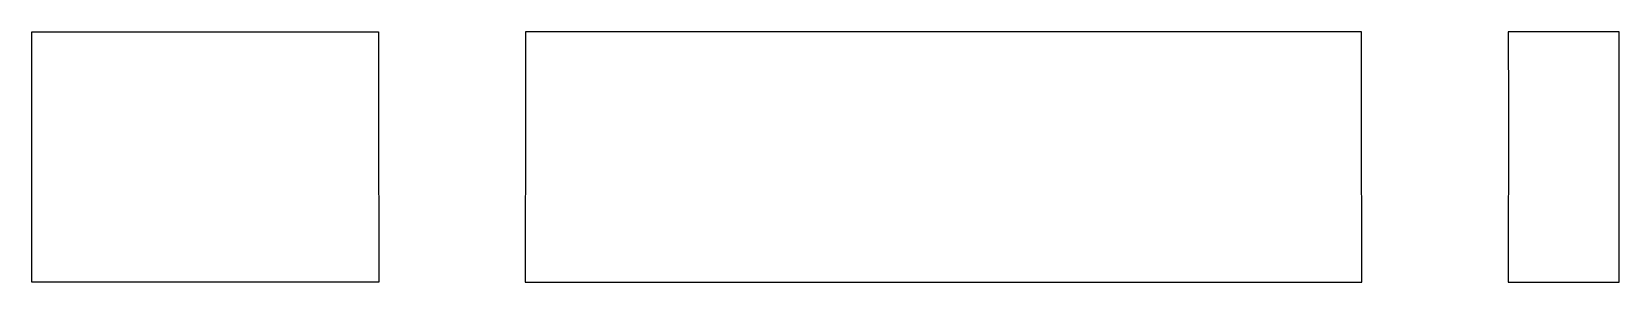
# Model space of a CAD drawing. Header units: metres. Extents: x -18.5 to 13.8, y -1.1 to 46.5.
# Drawn here: x -18.55 to 13.75, y -1.1 to 4 of the extents above.
import ezdxf

# ---------------------------------------------------------------- set-up
doc = ezdxf.new("R2010")
doc.units = ezdxf.units.M

msp = doc.modelspace()

# ---------------------------------------------------------------- linework, layer by layer
for p, q in [((-18.55, 3.831), (-18.55, 4)), ((-18.55, 4), (-12.738, 4)), ((-12.738, 4), (-11.705, 4)), ((-12.738, 4), (-12.738, 4)), ((-11.705, 4), (-11.493, 4)), ((-11.493, 4), (-11.497, 2.445)), ((5.896, 4), (-8.507, 4)), ((-8.507, 4), (-8.503, 2.445)), ((8.507, 4), (5.896, 4)), ((5.896, 4), (5.896, 4)), ((8.503, 2.445), (8.507, 4)), ((11.563, 4), (11.493, 4)), ((11.493, 4), (11.497, 2.445)), ((11.854, 4), (11.563, 4)), ((13.75, 4), (11.854, 4)), ((13.75, 2.279), (13.75, 4)), ((-18.55, 2.279), (-18.55, 3.831)), ((-18.55, -0.395), (-18.55, 2.279)), ((-11.497, 2.445), (-11.489, -1.1)), ((-8.503, 2.445), (-8.511, -1.1)), ((8.511, -1.1), (8.503, 2.445)), ((11.497, 2.445), (11.489, -1.1)), ((13.75, -1.1), (13.75, 2.279)), ((-18.55, -0.472), (-18.55, -0.395)), ((-18.55, -0.528), (-18.55, -0.472)), ((-18.55, -0.563), (-18.55, -0.528)), ((-18.55, -0.892), (-18.55, -0.563)), ((-18.55, -0.913), (-18.55, -0.892)), ((-18.55, -1.1), (-18.55, -0.913)), ((-18.285, -1.1), (-18.55, -1.1)), ((-17.693, -1.1), (-18.285, -1.1)), ((-11.737, -1.1), (-17.693, -1.1)), ((-11.489, -1.1), (-11.737, -1.1)), ((-8.511, -1.1), (2.562, -1.1)), ((2.562, -1.1), (8.511, -1.1)), ((11.489, -1.1), (11.574, -1.1)), ((11.574, -1.1), (11.702, -1.1)), ((11.574, -1.1), (11.574, -1.1)), ((11.702, -1.1), (13.75, -1.1))]:
    msp.add_line(p, q)

doc.saveas('drawing.dxf')
